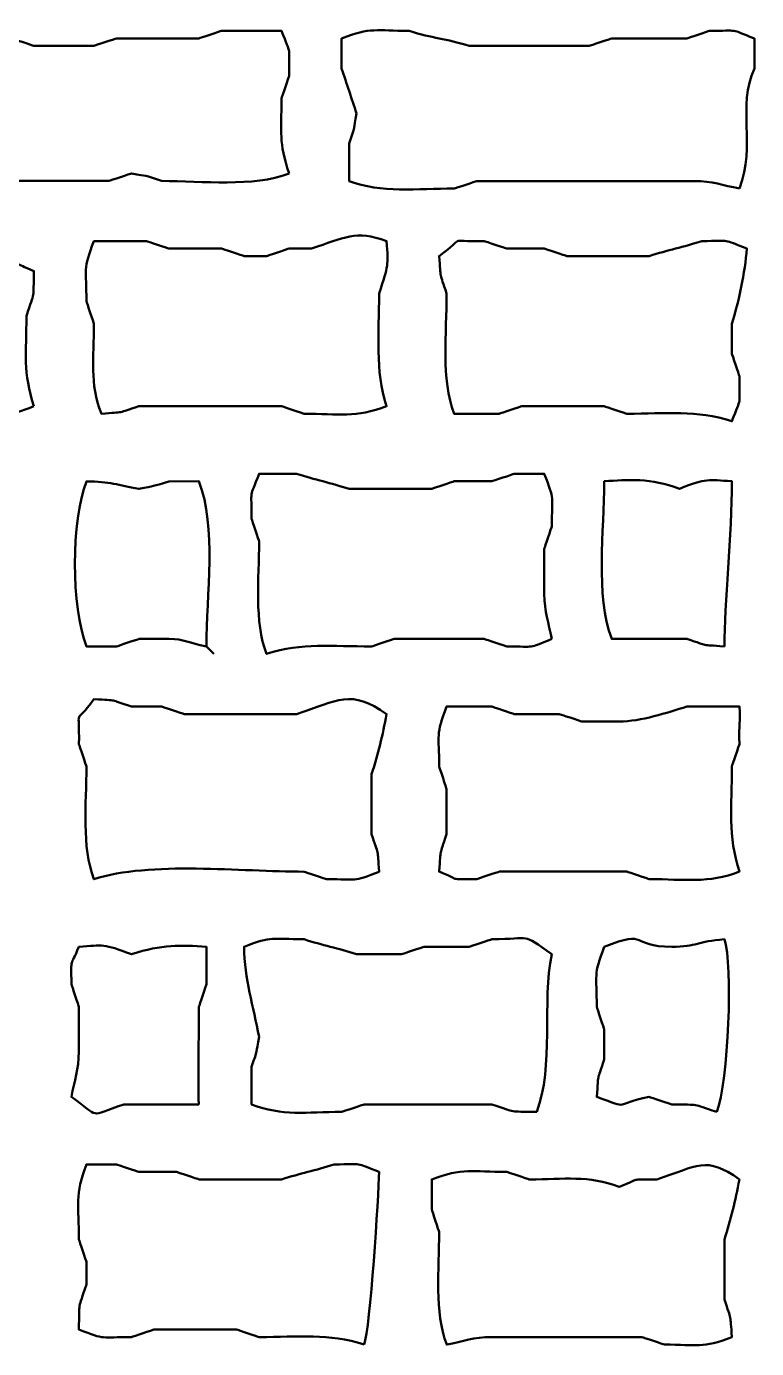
# Model space of a CAD drawing. Header units: centimetres. Extents: x -40.3 to 39, y -29.8 to 28.8.
# Drawn here: x 33.986 to 35.634, y -2.469 to 0.515 of the extents above; entities that cross this region are included whole.
import ezdxf

# ---------------------------------------------------------------- set-up
doc = ezdxf.new("R2010")
doc.units = ezdxf.units.CM
doc.header["$MEASUREMENT"] = 0
doc.layers.add('layer 1', color=7, linetype='Continuous')

msp = doc.modelspace()

# ---------------------------------------------------------------- linework, layer by layer
at = {"layer": 'layer 1', "color": 225, "lineweight": 50}
for points, knots in [([(34.57835, 0.18298), (34.49688, 0.15135), (34.38362, 0.16605), (34.29037, 0.16605), (34.29037, 0.16605), (34.24873, 0.18101), (34.26132, 0.17551), (34.22261, 0.18298), (34.22261, 0.18298), (34.2216, 0.18257), (34.17463, 0.16708), (34.17179, 0.16603), (34.17179, 0.16603), (34.17179, 0.16603), (33.86684, 0.16603), (33.86684, 0.16603), (33.86684, 0.16603), (33.86584, 0.16563), (33.81886, 0.15013), (33.816, 0.14911), (33.816, 0.14911), (33.72184, 0.14908), (33.73614, 0.13128), (33.66355, 0.18298), (33.66355, 0.18298), (33.66814, 0.24114), (33.66295, 0.21352), (33.6805, 0.26767), (33.6805, 0.26767), (33.6805, 0.26767), (33.6805, 0.31848), (33.6805, 0.31848), (33.6805, 0.31848), (33.6805, 0.38932), (33.6526, 0.40955), (33.64658, 0.4879), (33.64658, 0.4879), (33.71582, 0.51475), (33.75449, 0.50485), (33.83297, 0.50485), (33.83297, 0.50485), (33.83397, 0.50444), (33.88095, 0.48893), (33.88379, 0.48788), (33.88379, 0.48788), (33.88379, 0.48788), (33.95153, 0.4879), (33.95153, 0.4879), (33.95153, 0.4879), (33.95253, 0.4875), (33.99955, 0.47198), (34.00237, 0.47098), (34.00237, 0.47098), (34.00237, 0.47098), (34.13792, 0.47098), (34.13792, 0.47098), (34.13792, 0.47098), (34.13892, 0.47138), (34.18587, 0.48686), (34.18873, 0.48788), (34.18873, 0.48788), (34.18873, 0.48788), (34.37508, 0.48788), (34.37508, 0.48788), (34.37508, 0.48788), (34.37608, 0.48829), (34.42306, 0.50383), (34.4259, 0.50485), (34.4259, 0.50485), (34.4259, 0.50485), (34.56142, 0.50483), (34.56142, 0.50483), (34.56142, 0.50483), (34.58394, 0.44688), (34.57837, 0.47284), (34.57835, 0.40319), (34.57835, 0.40319), (34.57794, 0.40219), (34.56245, 0.35521), (34.56142, 0.35238), (34.56142, 0.35238), (34.56142, 0.27251), (34.5547, 0.25599), (34.57835, 0.18298)], [0, 0, 0, 0, 0.0454545, 0.0454545, 0.0454545, 0.0454545, 0.0909091, 0.0909091, 0.0909091, 0.0909091, 0.1363636, 0.1363636, 0.1363636, 0.1363636, 0.1818182, 0.1818182, 0.1818182, 0.1818182, 0.2272727, 0.2272727, 0.2272727, 0.2272727, 0.2727273, 0.2727273, 0.2727273, 0.2727273, 0.3181818, 0.3181818, 0.3181818, 0.3181818, 0.3636364, 0.3636364, 0.3636364, 0.3636364, 0.4090909, 0.4090909, 0.4090909, 0.4090909, 0.4545455, 0.4545455, 0.4545455, 0.4545455, 0.5, 0.5, 0.5, 0.5, 0.5454545, 0.5454545, 0.5454545, 0.5454545, 0.5909091, 0.5909091, 0.5909091, 0.5909091, 0.6363636, 0.6363636, 0.6363636, 0.6363636, 0.6818182, 0.6818182, 0.6818182, 0.6818182, 0.7272727, 0.7272727, 0.7272727, 0.7272727, 0.7727273, 0.7727273, 0.7727273, 0.7727273, 0.8181818, 0.8181818, 0.8181818, 0.8181818, 0.8636364, 0.8636364, 0.8636364, 0.8636364, 0.9090909, 0.9090909, 0.9090909, 0.9090909, 1, 1, 1, 1]), ([(35.59481, 0.14896), (35.55729, 0.15606), (35.53381, 0.1659), (35.49317, 0.16592), (35.49317, 0.16592), (35.49317, 0.16592), (35.23908, 0.16592), (35.23908, 0.16592), (35.23908, 0.16592), (35.23908, 0.16592), (35.00192, 0.1659), (35.00192, 0.1659), (35.00192, 0.1659), (35.00092, 0.1655), (34.95392, 0.15), (34.9511, 0.14896), (34.9511, 0.14896), (34.86765, 0.14898), (34.78542, 0.13818), (34.71392, 0.16592), (34.71392, 0.16592), (34.71392, 0.16592), (34.71392, 0.25061), (34.71392, 0.25061), (34.71392, 0.25061), (34.7289, 0.29223), (34.72337, 0.27966), (34.73087, 0.31838), (34.73087, 0.31838), (34.71913, 0.35229), (34.70869, 0.38608), (34.697, 0.42001), (34.697, 0.42001), (34.697, 0.42001), (34.697, 0.48775), (34.697, 0.48775), (34.697, 0.48775), (34.76371, 0.51366), (34.77436, 0.5047), (34.84947, 0.5047), (34.84947, 0.5047), (34.90208, 0.48763), (34.93239, 0.48788), (34.985, 0.47083), (34.985, 0.47083), (34.985, 0.47083), (35.05276, 0.47085), (35.05276, 0.47085), (35.05276, 0.47085), (35.05276, 0.47085), (35.25605, 0.47085), (35.25605, 0.47085), (35.25605, 0.47085), (35.25705, 0.47126), (35.30403, 0.48673), (35.30685, 0.48775), (35.30685, 0.48775), (35.30685, 0.48775), (35.47625, 0.48775), (35.47625, 0.48775), (35.47625, 0.48775), (35.47725, 0.48816), (35.52425, 0.5037), (35.52709, 0.50472), (35.52709, 0.50472), (35.59673, 0.5047), (35.57077, 0.51027), (35.62872, 0.48775), (35.62872, 0.48775), (35.62872, 0.48775), (35.62872, 0.42001), (35.62872, 0.42001), (35.62872, 0.42001), (35.58855, 0.33176), (35.63361, 0.24876), (35.59481, 0.14896)], [0, 0, 0, 0, 0.05, 0.05, 0.05, 0.05, 0.1, 0.1, 0.1, 0.1, 0.15, 0.15, 0.15, 0.15, 0.2, 0.2, 0.2, 0.2, 0.25, 0.25, 0.25, 0.25, 0.3, 0.3, 0.3, 0.3, 0.35, 0.35, 0.35, 0.35, 0.4, 0.4, 0.4, 0.4, 0.45, 0.45, 0.45, 0.45, 0.5, 0.5, 0.5, 0.5, 0.55, 0.55, 0.55, 0.55, 0.6, 0.6, 0.6, 0.6, 0.65, 0.65, 0.65, 0.65, 0.7, 0.7, 0.7, 0.7, 0.75, 0.75, 0.75, 0.75, 0.8, 0.8, 0.8, 0.8, 0.85, 0.85, 0.85, 0.85, 0.9, 0.9, 0.9, 0.9, 1, 1, 1, 1]), ([(34.78164, -0.08814), (34.78166, -0.18024), (34.77208, -0.26044), (34.79861, -0.34225), (34.79861, -0.34225), (34.72939, -0.3691), (34.69072, -0.3592), (34.61224, -0.3592), (34.61224, -0.3592), (34.61124, -0.35879), (34.56424, -0.34325), (34.56142, -0.34223), (34.56142, -0.34223), (34.56142, -0.34223), (34.37508, -0.34223), (34.37508, -0.34223), (34.37508, -0.34223), (34.37508, -0.34223), (34.29039, -0.34225), (34.29039, -0.34225), (34.29039, -0.34225), (34.29039, -0.34225), (34.23957, -0.34223), (34.23957, -0.34223), (34.23957, -0.34223), (34.18984, -0.35871), (34.20839, -0.35508), (34.15484, -0.3592), (34.15484, -0.3592), (34.12767, -0.28909), (34.13794, -0.23605), (34.13794, -0.15591), (34.13794, -0.15591), (34.13753, -0.1549), (34.12202, -0.10793), (34.12099, -0.10509), (34.12099, -0.10509), (34.12099, -0.03171), (34.11278, -0.03442), (34.13794, 0.03044), (34.13794, 0.03044), (34.13794, 0.03044), (34.25652, 0.03046), (34.25652, 0.03046), (34.25652, 0.03046), (34.25752, 0.03006), (34.30452, 0.01454), (34.30734, 0.01351), (34.30734, 0.01351), (34.30734, 0.01351), (34.42594, 0.01354), (34.42594, 0.01354), (34.42594, 0.01354), (34.42694, 0.01313), (34.47392, -0.00239), (34.47676, -0.00343), (34.47676, -0.00343), (34.47676, -0.00343), (34.52758, -0.00341), (34.52758, -0.00341), (34.52758, -0.00341), (34.52858, -0.00301), (34.57555, 0.01249), (34.57839, 0.01354), (34.57839, 0.01354), (34.57839, 0.01354), (34.62921, 0.01351), (34.62921, 0.01351), (34.62921, 0.01351), (34.70304, 0.03744), (34.72867, 0.05607), (34.79863, 0.03044), (34.79863, 0.03044), (34.8023, -0.02725), (34.80309, -0.02202), (34.78164, -0.08814)], [0, 0, 0, 0, 0.05, 0.05, 0.05, 0.05, 0.1, 0.1, 0.1, 0.1, 0.15, 0.15, 0.15, 0.15, 0.2, 0.2, 0.2, 0.2, 0.25, 0.25, 0.25, 0.25, 0.3, 0.3, 0.3, 0.3, 0.35, 0.35, 0.35, 0.35, 0.4, 0.4, 0.4, 0.4, 0.45, 0.45, 0.45, 0.45, 0.5, 0.5, 0.5, 0.5, 0.55, 0.55, 0.55, 0.55, 0.6, 0.6, 0.6, 0.6, 0.65, 0.65, 0.65, 0.65, 0.7, 0.7, 0.7, 0.7, 0.75, 0.75, 0.75, 0.75, 0.8, 0.8, 0.8, 0.8, 0.85, 0.85, 0.85, 0.85, 0.9, 0.9, 0.9, 0.9, 1, 1, 1, 1]), ([(35.57782, -0.15599), (35.57782, -0.15599), (35.57784, -0.22375), (35.57784, -0.22375), (35.57784, -0.22375), (35.57824, -0.22476), (35.59374, -0.27173), (35.59478, -0.27457), (35.59478, -0.27457), (35.59478, -0.34419), (35.60036, -0.31824), (35.57784, -0.37621), (35.57784, -0.37621), (35.49738, -0.3501), (35.43051, -0.35924), (35.34068, -0.35924), (35.34068, -0.35924), (35.33967, -0.35883), (35.2927, -0.34334), (35.28986, -0.34229), (35.28986, -0.34229), (35.28986, -0.34229), (35.10351, -0.34231), (35.10351, -0.34231), (35.10351, -0.34231), (35.10251, -0.34272), (35.05551, -0.35822), (35.0527, -0.35926), (35.0527, -0.35926), (35.0527, -0.35926), (34.95106, -0.35926), (34.95106, -0.35926), (34.95106, -0.35926), (34.92107, -0.282), (34.93411, -0.17693), (34.93411, -0.08821), (34.93411, -0.08821), (34.91764, -0.03848), (34.92129, -0.05705), (34.91717, -0.0035), (34.91717, -0.0035), (34.98235, 0.04295), (34.92784, 0.02839), (35.0188, 0.03038), (35.0188, 0.03038), (35.01981, 0.02997), (35.0668, 0.01445), (35.06962, 0.01345), (35.06962, 0.01345), (35.06962, 0.01345), (35.15433, 0.01343), (35.15433, 0.01343), (35.15433, 0.01343), (35.15533, 0.01302), (35.20229, -0.00249), (35.20515, -0.0035), (35.20515, -0.0035), (35.20515, -0.0035), (35.32373, -0.0035), (35.32373, -0.0035), (35.32373, -0.0035), (35.32373, -0.0035), (35.34068, -0.0035), (35.34068, -0.0035), (35.34068, -0.0035), (35.34068, -0.0035), (35.39149, -0.0035), (35.39149, -0.0035), (35.39149, -0.0035), (35.43365, 0.01014), (35.46792, 0.01669), (35.5101, 0.03038), (35.5101, 0.03038), (35.57972, 0.03038), (35.55379, 0.03592), (35.61173, 0.01343), (35.61173, 0.01343), (35.60765, -0.03957), (35.59348, -0.10776), (35.57782, -0.15599)], [0, 0, 0, 0, 0.047619, 0.047619, 0.047619, 0.047619, 0.0952381, 0.0952381, 0.0952381, 0.0952381, 0.1428571, 0.1428571, 0.1428571, 0.1428571, 0.1904762, 0.1904762, 0.1904762, 0.1904762, 0.2380952, 0.2380952, 0.2380952, 0.2380952, 0.2857143, 0.2857143, 0.2857143, 0.2857143, 0.3333333, 0.3333333, 0.3333333, 0.3333333, 0.3809524, 0.3809524, 0.3809524, 0.3809524, 0.4285714, 0.4285714, 0.4285714, 0.4285714, 0.4761905, 0.4761905, 0.4761905, 0.4761905, 0.5238095, 0.5238095, 0.5238095, 0.5238095, 0.5714286, 0.5714286, 0.5714286, 0.5714286, 0.6190476, 0.6190476, 0.6190476, 0.6190476, 0.6666667, 0.6666667, 0.6666667, 0.6666667, 0.7142857, 0.7142857, 0.7142857, 0.7142857, 0.7619048, 0.7619048, 0.7619048, 0.7619048, 0.8095238, 0.8095238, 0.8095238, 0.8095238, 0.8571429, 0.8571429, 0.8571429, 0.8571429, 0.9047619, 0.9047619, 0.9047619, 0.9047619, 1, 1, 1, 1]), ([(34.0025, -0.34227), (33.94032, -0.36643), (33.95548, -0.35922), (33.88392, -0.3592), (33.88392, -0.3592), (33.88291, -0.35879), (33.83592, -0.3433), (33.8331, -0.34227), (33.8331, -0.34227), (33.8331, -0.34227), (33.73146, -0.34225), (33.73146, -0.34225), (33.73146, -0.34225), (33.67418, -0.34225), (33.67429, -0.35448), (33.61286, -0.3592), (33.61286, -0.3592), (33.58012, -0.27494), (33.58014, -0.10464), (33.61286, -0.02038), (33.61286, -0.02038), (33.61286, -0.02038), (33.69755, -0.0204), (33.69755, -0.0204), (33.69755, -0.0204), (33.69855, -0.02081), (33.74553, -0.03628), (33.74837, -0.0373), (33.74837, -0.0373), (33.74837, -0.0373), (33.79918, -0.0373), (33.79918, -0.0373), (33.79918, -0.0373), (33.79918, -0.0373), (33.86695, -0.03732), (33.86695, -0.03732), (33.86695, -0.03732), (33.86795, -0.03692), (33.91493, -0.02142), (33.91774, -0.02038), (33.91774, -0.02038), (33.98585, -0.0204), (33.95127, -0.01743), (34.00248, -0.03732), (34.00248, -0.03732), (34.00107, -0.10391), (34.00493, -0.07914), (33.98555, -0.13896), (33.98555, -0.13896), (33.98555, -0.22403), (33.97744, -0.26503), (34.0025, -0.34227)], [0, 0, 0, 0, 0.0714286, 0.0714286, 0.0714286, 0.0714286, 0.1428571, 0.1428571, 0.1428571, 0.1428571, 0.2142857, 0.2142857, 0.2142857, 0.2142857, 0.2857143, 0.2857143, 0.2857143, 0.2857143, 0.3571429, 0.3571429, 0.3571429, 0.3571429, 0.4285714, 0.4285714, 0.4285714, 0.4285714, 0.5, 0.5, 0.5, 0.5, 0.5714286, 0.5714286, 0.5714286, 0.5714286, 0.6428571, 0.6428571, 0.6428571, 0.6428571, 0.7142857, 0.7142857, 0.7142857, 0.7142857, 0.7857143, 0.7857143, 0.7857143, 0.7857143, 0.8571429, 0.8571429, 0.8571429, 0.8571429, 1, 1, 1, 1]), ([(35.17143, -0.8675), (35.11348, -0.89), (35.13943, -0.88445), (35.06979, -0.88445), (35.06979, -0.88445), (35.06879, -0.88404), (35.02179, -0.8685), (35.01897, -0.8675), (35.01897, -0.8675), (35.01897, -0.8675), (34.96816, -0.86748), (34.96816, -0.86748), (34.96816, -0.86748), (34.96816, -0.86748), (34.81568, -0.86748), (34.81568, -0.86748), (34.81568, -0.86748), (34.81468, -0.86788), (34.7677, -0.88342), (34.76484, -0.88442), (34.76484, -0.88442), (34.67503, -0.88442), (34.60814, -0.87529), (34.5277, -0.90137), (34.5277, -0.90137), (34.49936, -0.82831), (34.51074, -0.7314), (34.51076, -0.64724), (34.51076, -0.64724), (34.51035, -0.64624), (34.49484, -0.59926), (34.49383, -0.59642), (34.49383, -0.59642), (34.49383, -0.5268), (34.48826, -0.55276), (34.51076, -0.49479), (34.51076, -0.49479), (34.51076, -0.49479), (34.59547, -0.49481), (34.59547, -0.49481), (34.59547, -0.49481), (34.6376, -0.50847), (34.6719, -0.515), (34.71405, -0.5287), (34.71405, -0.5287), (34.71405, -0.5287), (34.76487, -0.5287), (34.76487, -0.5287), (34.76487, -0.5287), (34.76487, -0.5287), (34.78181, -0.5287), (34.78181, -0.5287), (34.78181, -0.5287), (34.78181, -0.5287), (34.90041, -0.5287), (34.90041, -0.5287), (34.90041, -0.5287), (34.90142, -0.5283), (34.94839, -0.51276), (34.95123, -0.51176), (34.95123, -0.51176), (34.95123, -0.51176), (35.03592, -0.51176), (35.03592, -0.51176), (35.03592, -0.51176), (35.03692, -0.51135), (35.0839, -0.49581), (35.08674, -0.49481), (35.08674, -0.49481), (35.08674, -0.49481), (35.1545, -0.49479), (35.1545, -0.49479), (35.1545, -0.49479), (35.17864, -0.55698), (35.17143, -0.54181), (35.17141, -0.61339), (35.17141, -0.61339), (35.171, -0.61439), (35.15553, -0.66139), (35.1545, -0.66421), (35.1545, -0.66421), (35.1545, -0.66421), (35.15448, -0.76584), (35.15448, -0.76584), (35.15448, -0.76584), (35.1545, -0.80648), (35.16434, -0.82998), (35.17143, -0.8675)], [0, 0, 0, 0, 0.0434783, 0.0434783, 0.0434783, 0.0434783, 0.0869565, 0.0869565, 0.0869565, 0.0869565, 0.1304348, 0.1304348, 0.1304348, 0.1304348, 0.173913, 0.173913, 0.173913, 0.173913, 0.2173913, 0.2173913, 0.2173913, 0.2173913, 0.2608696, 0.2608696, 0.2608696, 0.2608696, 0.3043478, 0.3043478, 0.3043478, 0.3043478, 0.3478261, 0.3478261, 0.3478261, 0.3478261, 0.3913043, 0.3913043, 0.3913043, 0.3913043, 0.4347826, 0.4347826, 0.4347826, 0.4347826, 0.4782609, 0.4782609, 0.4782609, 0.4782609, 0.5217391, 0.5217391, 0.5217391, 0.5217391, 0.5652174, 0.5652174, 0.5652174, 0.5652174, 0.6086957, 0.6086957, 0.6086957, 0.6086957, 0.6521739, 0.6521739, 0.6521739, 0.6521739, 0.6956522, 0.6956522, 0.6956522, 0.6956522, 0.7391304, 0.7391304, 0.7391304, 0.7391304, 0.7826087, 0.7826087, 0.7826087, 0.7826087, 0.826087, 0.826087, 0.826087, 0.826087, 0.8695652, 0.8695652, 0.8695652, 0.8695652, 0.9130435, 0.9130435, 0.9130435, 0.9130435, 1, 1, 1, 1]), ([(35.561, -0.88432), (35.50282, -0.87975), (35.53046, -0.88492), (35.47629, -0.86739), (35.47629, -0.86739), (35.47629, -0.86739), (35.30689, -0.86737), (35.30689, -0.86737), (35.30689, -0.86737), (35.26875, -0.76911), (35.28994, -0.62314), (35.28994, -0.51161), (35.28994, -0.51161), (35.34317, -0.50821), (35.39497, -0.50356), (35.45936, -0.52855), (35.45936, -0.52855), (35.52245, -0.50407), (35.52275, -0.50811), (35.57795, -0.51163), (35.57795, -0.51163), (35.57795, -0.63087), (35.56102, -0.79035), (35.561, -0.88432)], [0, 0, 0, 0, 0.1428571, 0.1428571, 0.1428571, 0.1428571, 0.2857143, 0.2857143, 0.2857143, 0.2857143, 0.4285714, 0.4285714, 0.4285714, 0.4285714, 0.5714286, 0.5714286, 0.5714286, 0.5714286, 0.7142857, 0.7142857, 0.7142857, 0.7142857, 1, 1, 1, 1]), ([(34.39207, -0.88451), (34.35034, -0.87644), (34.34319, -0.86756), (34.30736, -0.86754), (34.30736, -0.86754), (34.30736, -0.86754), (34.23962, -0.86756), (34.23962, -0.86756), (34.23962, -0.86756), (34.23861, -0.86797), (34.19162, -0.88346), (34.1888, -0.88449), (34.1888, -0.88449), (34.1888, -0.88449), (34.12104, -0.88451), (34.12104, -0.88451), (34.12104, -0.88451), (34.0862, -0.79472), (34.0862, -0.60155), (34.12101, -0.5118), (34.12101, -0.5118), (34.17384, -0.51299), (34.19192, -0.51972), (34.23962, -0.52874), (34.23962, -0.52874), (34.27601, -0.52108), (34.26873, -0.5246), (34.30736, -0.5118), (34.30736, -0.5118), (34.30736, -0.5118), (34.37512, -0.51178), (34.37512, -0.51178), (34.37512, -0.51178), (34.41491, -0.61422), (34.39207, -0.7684), (34.39207, -0.88451), (34.39207, -0.88451), (34.39207, -0.88451), (34.40899, -0.90143), (34.40899, -0.90143)], [0, 0, 0, 0, 0.0909091, 0.0909091, 0.0909091, 0.0909091, 0.1818182, 0.1818182, 0.1818182, 0.1818182, 0.2727273, 0.2727273, 0.2727273, 0.2727273, 0.3636364, 0.3636364, 0.3636364, 0.3636364, 0.4545455, 0.4545455, 0.4545455, 0.4545455, 0.5454545, 0.5454545, 0.5454545, 0.5454545, 0.6363636, 0.6363636, 0.6363636, 0.6363636, 0.7272727, 0.7272727, 0.7272727, 0.7272727, 0.8181818, 0.8181818, 0.8181818, 0.8181818, 1, 1, 1, 1]), ([(34.76484, -1.17245), (34.76484, -1.17245), (34.76484, -1.22326), (34.76484, -1.22326), (34.76484, -1.22326), (34.76484, -1.22326), (34.76484, -1.25714), (34.76484, -1.25714), (34.76484, -1.25714), (34.76484, -1.25714), (34.76484, -1.30795), (34.76484, -1.30795), (34.76484, -1.30795), (34.78132, -1.35768), (34.77769, -1.33914), (34.78179, -1.39266), (34.78179, -1.39266), (34.7196, -1.4168), (34.73477, -1.40959), (34.66319, -1.40961), (34.66319, -1.40961), (34.66218, -1.4092), (34.61521, -1.39369), (34.61237, -1.39266), (34.61237, -1.39266), (34.46954, -1.39268), (34.26457, -1.36857), (34.13805, -1.40959), (34.13805, -1.40959), (34.10966, -1.33653), (34.1211, -1.23963), (34.1211, -1.15548), (34.1211, -1.15548), (34.12069, -1.15448), (34.10518, -1.1075), (34.10415, -1.10466), (34.10415, -1.10466), (34.10616, -1.01368), (34.09158, -1.06821), (34.13805, -1.00303), (34.13805, -1.00303), (34.1962, -1.00762), (34.16857, -1.00243), (34.22273, -1.01999), (34.22273, -1.01999), (34.22273, -1.01999), (34.2905, -1.01997), (34.2905, -1.01997), (34.2905, -1.01997), (34.2915, -1.02038), (34.33846, -1.03592), (34.34132, -1.03692), (34.34132, -1.03692), (34.34132, -1.03692), (34.44295, -1.03692), (34.44295, -1.03692), (34.44295, -1.03692), (34.44295, -1.03692), (34.54459, -1.03694), (34.54459, -1.03694), (34.54459, -1.03694), (34.54459, -1.03694), (34.59538, -1.03692), (34.59538, -1.03692), (34.59538, -1.03692), (34.68955, -1.0064), (34.7178, -0.97932), (34.79867, -1.03692), (34.79867, -1.03692), (34.78956, -1.08526), (34.77963, -1.12671), (34.76484, -1.17245)], [0, 0, 0, 0, 0.0526316, 0.0526316, 0.0526316, 0.0526316, 0.1052632, 0.1052632, 0.1052632, 0.1052632, 0.1578947, 0.1578947, 0.1578947, 0.1578947, 0.2105263, 0.2105263, 0.2105263, 0.2105263, 0.2631579, 0.2631579, 0.2631579, 0.2631579, 0.3157895, 0.3157895, 0.3157895, 0.3157895, 0.3684211, 0.3684211, 0.3684211, 0.3684211, 0.4210526, 0.4210526, 0.4210526, 0.4210526, 0.4736842, 0.4736842, 0.4736842, 0.4736842, 0.5263158, 0.5263158, 0.5263158, 0.5263158, 0.5789474, 0.5789474, 0.5789474, 0.5789474, 0.6315789, 0.6315789, 0.6315789, 0.6315789, 0.6842105, 0.6842105, 0.6842105, 0.6842105, 0.7368421, 0.7368421, 0.7368421, 0.7368421, 0.7894737, 0.7894737, 0.7894737, 0.7894737, 0.8421053, 0.8421053, 0.8421053, 0.8421053, 0.8947368, 0.8947368, 0.8947368, 0.8947368, 1, 1, 1, 1]), ([(35.59481, -1.1046), (35.5944, -1.1056), (35.57888, -1.15262), (35.57786, -1.15542), (35.57786, -1.15542), (35.57784, -1.24525), (35.56875, -1.31214), (35.59481, -1.39262), (35.59481, -1.39262), (35.52472, -1.41981), (35.47166, -1.40955), (35.39149, -1.40952), (35.39149, -1.40952), (35.39049, -1.40912), (35.34354, -1.39365), (35.3407, -1.39262), (35.3407, -1.39262), (35.3407, -1.39262), (35.13738, -1.39262), (35.13738, -1.39262), (35.13738, -1.39262), (35.13738, -1.39262), (35.0527, -1.3926), (35.0527, -1.3926), (35.0527, -1.3926), (35.05169, -1.393), (35.00472, -1.40852), (35.0019, -1.40955), (35.0019, -1.40955), (34.93382, -1.40952), (34.96839, -1.41249), (34.91719, -1.3926), (34.91719, -1.3926), (34.92176, -1.33442), (34.91659, -1.36206), (34.93414, -1.30789), (34.93414, -1.30789), (34.93414, -1.30789), (34.93414, -1.20625), (34.93414, -1.20625), (34.93414, -1.20625), (34.93373, -1.20525), (34.91821, -1.15828), (34.91719, -1.15544), (34.91719, -1.15544), (34.91719, -1.08208), (34.90897, -1.08477), (34.93414, -1.01991), (34.93414, -1.01991), (34.93414, -1.01991), (35.03577, -1.01993), (35.03577, -1.01993), (35.03577, -1.01993), (35.03677, -1.02034), (35.08375, -1.03583), (35.08659, -1.03686), (35.08659, -1.03686), (35.08659, -1.03686), (35.18822, -1.03688), (35.18822, -1.03688), (35.18822, -1.03688), (35.18923, -1.03728), (35.2362, -1.05276), (35.23904, -1.05378), (35.23904, -1.05378), (35.23904, -1.05378), (35.32373, -1.0538), (35.32373, -1.0538), (35.32373, -1.0538), (35.37147, -1.05378), (35.43305, -1.03389), (35.4762, -1.01993), (35.4762, -1.01993), (35.4762, -1.01993), (35.59481, -1.01991), (35.59481, -1.01991), (35.59481, -1.01991), (35.59732, -1.05841), (35.59361, -1.05668), (35.59481, -1.1046)], [0, 0, 0, 0, 0.047619, 0.047619, 0.047619, 0.047619, 0.0952381, 0.0952381, 0.0952381, 0.0952381, 0.1428571, 0.1428571, 0.1428571, 0.1428571, 0.1904762, 0.1904762, 0.1904762, 0.1904762, 0.2380952, 0.2380952, 0.2380952, 0.2380952, 0.2857143, 0.2857143, 0.2857143, 0.2857143, 0.3333333, 0.3333333, 0.3333333, 0.3333333, 0.3809524, 0.3809524, 0.3809524, 0.3809524, 0.4285714, 0.4285714, 0.4285714, 0.4285714, 0.4761905, 0.4761905, 0.4761905, 0.4761905, 0.5238095, 0.5238095, 0.5238095, 0.5238095, 0.5714286, 0.5714286, 0.5714286, 0.5714286, 0.6190476, 0.6190476, 0.6190476, 0.6190476, 0.6666667, 0.6666667, 0.6666667, 0.6666667, 0.7142857, 0.7142857, 0.7142857, 0.7142857, 0.7619048, 0.7619048, 0.7619048, 0.7619048, 0.8095238, 0.8095238, 0.8095238, 0.8095238, 0.8571429, 0.8571429, 0.8571429, 0.8571429, 0.9047619, 0.9047619, 0.9047619, 0.9047619, 1, 1, 1, 1]), ([(35.13741, -1.93477), (35.07079, -1.93336), (35.09557, -1.93725), (35.03577, -1.91783), (35.03577, -1.91783), (35.03577, -1.91783), (34.96801, -1.91785), (34.96801, -1.91785), (34.96801, -1.91785), (34.96801, -1.91785), (34.95108, -1.91785), (34.95108, -1.91785), (34.95108, -1.91785), (34.95108, -1.91785), (34.74779, -1.91785), (34.74779, -1.91785), (34.74779, -1.91785), (34.74679, -1.91825), (34.69979, -1.93377), (34.69697, -1.93477), (34.69697, -1.93477), (34.61683, -1.93479), (34.56377, -1.94506), (34.49368, -1.91785), (34.49368, -1.91785), (34.49368, -1.91785), (34.49368, -1.83316), (34.49368, -1.83316), (34.49368, -1.83316), (34.50862, -1.79152), (34.50314, -1.80409), (34.51061, -1.7654), (34.51061, -1.7654), (34.49772, -1.6971), (34.47829, -1.63431), (34.47674, -1.5621), (34.47674, -1.5621), (34.54158, -1.53692), (34.53891, -1.54518), (34.61226, -1.54516), (34.61226, -1.54516), (34.65442, -1.55884), (34.68869, -1.56537), (34.73087, -1.57903), (34.73087, -1.57903), (34.73087, -1.57903), (34.8325, -1.57905), (34.8325, -1.57905), (34.8325, -1.57905), (34.8335, -1.57865), (34.88048, -1.56313), (34.88332, -1.56208), (34.88332, -1.56208), (34.88332, -1.56208), (34.98495, -1.5621), (34.98495, -1.5621), (34.98495, -1.5621), (34.98596, -1.5617), (35.03293, -1.54618), (35.03575, -1.54516), (35.03575, -1.54516), (35.12895, -1.54518), (35.10057, -1.52868), (35.1713, -1.57903), (35.1713, -1.57903), (35.14891, -1.68577), (35.17689, -1.8331), (35.13741, -1.93477)], [0, 0, 0, 0, 0.0555556, 0.0555556, 0.0555556, 0.0555556, 0.1111111, 0.1111111, 0.1111111, 0.1111111, 0.1666667, 0.1666667, 0.1666667, 0.1666667, 0.2222222, 0.2222222, 0.2222222, 0.2222222, 0.2777778, 0.2777778, 0.2777778, 0.2777778, 0.3333333, 0.3333333, 0.3333333, 0.3333333, 0.3888889, 0.3888889, 0.3888889, 0.3888889, 0.4444444, 0.4444444, 0.4444444, 0.4444444, 0.5, 0.5, 0.5, 0.5, 0.5555556, 0.5555556, 0.5555556, 0.5555556, 0.6111111, 0.6111111, 0.6111111, 0.6111111, 0.6666667, 0.6666667, 0.6666667, 0.6666667, 0.7222222, 0.7222222, 0.7222222, 0.7222222, 0.7777778, 0.7777778, 0.7777778, 0.7777778, 0.8333333, 0.8333333, 0.8333333, 0.8333333, 0.8888889, 0.8888889, 0.8888889, 0.8888889, 1, 1, 1, 1]), ([(35.54399, -1.93477), (35.48416, -1.91537), (35.50894, -1.91926), (35.44235, -1.91783), (35.44235, -1.91783), (35.44135, -1.91742), (35.39437, -1.90191), (35.39151, -1.9009), (35.39151, -1.9009), (35.3052, -1.91721), (35.35404, -1.93059), (35.27293, -1.9009), (35.27293, -1.9009), (35.2775, -1.84272), (35.27234, -1.87036), (35.28988, -1.81619), (35.28988, -1.81619), (35.28988, -1.81619), (35.28988, -1.74845), (35.28988, -1.74845), (35.28988, -1.74845), (35.28947, -1.74745), (35.27396, -1.70045), (35.27293, -1.69763), (35.27293, -1.69763), (35.27291, -1.62428), (35.26472, -1.62694), (35.28986, -1.56208), (35.28986, -1.56208), (35.39312, -1.522), (35.34558, -1.56206), (35.44235, -1.56208), (35.44235, -1.56208), (35.49964, -1.56208), (35.49953, -1.54985), (35.56096, -1.54514), (35.56096, -1.54514), (35.58108, -1.6001), (35.56979, -1.86831), (35.54399, -1.93477)], [0, 0, 0, 0, 0.0909091, 0.0909091, 0.0909091, 0.0909091, 0.1818182, 0.1818182, 0.1818182, 0.1818182, 0.2727273, 0.2727273, 0.2727273, 0.2727273, 0.3636364, 0.3636364, 0.3636364, 0.3636364, 0.4545455, 0.4545455, 0.4545455, 0.4545455, 0.5454545, 0.5454545, 0.5454545, 0.5454545, 0.6363636, 0.6363636, 0.6363636, 0.6363636, 0.7272727, 0.7272727, 0.7272727, 0.7272727, 0.8181818, 0.8181818, 0.8181818, 0.8181818, 1, 1, 1, 1]), ([(34.37506, -1.91776), (34.37506, -1.91776), (34.20564, -1.91776), (34.20564, -1.91776), (34.20564, -1.91776), (34.12131, -1.94512), (34.15585, -1.94982), (34.08706, -1.90084), (34.08706, -1.90084), (34.09414, -1.86327), (34.10396, -1.83982), (34.10398, -1.7992), (34.10398, -1.7992), (34.10398, -1.7992), (34.10396, -1.78226), (34.10396, -1.78226), (34.10396, -1.78226), (34.10396, -1.78226), (34.10398, -1.69757), (34.10398, -1.69757), (34.10398, -1.69757), (34.10358, -1.69657), (34.08808, -1.64957), (34.08706, -1.64675), (34.08706, -1.64675), (34.08706, -1.57867), (34.08411, -1.61326), (34.10398, -1.56204), (34.10398, -1.56204), (34.1592, -1.55854), (34.1595, -1.55453), (34.22258, -1.57899), (34.22258, -1.57899), (34.29208, -1.55647), (34.33406, -1.55835), (34.392, -1.56204), (34.392, -1.56204), (34.392, -1.56204), (34.39198, -1.64675), (34.39198, -1.64675), (34.39198, -1.64675), (34.39158, -1.64775), (34.37608, -1.69473), (34.37506, -1.69757), (34.37506, -1.69757), (34.37506, -1.73645), (34.37235, -1.91268), (34.37506, -1.91776)], [0, 0, 0, 0, 0.0769231, 0.0769231, 0.0769231, 0.0769231, 0.1538462, 0.1538462, 0.1538462, 0.1538462, 0.2307692, 0.2307692, 0.2307692, 0.2307692, 0.3076923, 0.3076923, 0.3076923, 0.3076923, 0.3846154, 0.3846154, 0.3846154, 0.3846154, 0.4615385, 0.4615385, 0.4615385, 0.4615385, 0.5384615, 0.5384615, 0.5384615, 0.5384615, 0.6153846, 0.6153846, 0.6153846, 0.6153846, 0.6923077, 0.6923077, 0.6923077, 0.6923077, 0.7692308, 0.7692308, 0.7692308, 0.7692308, 0.8461538, 0.8461538, 0.8461538, 0.8461538, 1, 1, 1, 1]), ([(34.74783, -2.45981), (34.66739, -2.43371), (34.60048, -2.44284), (34.51063, -2.44284), (34.51063, -2.44284), (34.50963, -2.44244), (34.46267, -2.42694), (34.45983, -2.42589), (34.45983, -2.42589), (34.45983, -2.42589), (34.27347, -2.42592), (34.27347, -2.42592), (34.27347, -2.42592), (34.27246, -2.42632), (34.22551, -2.44182), (34.22267, -2.44286), (34.22267, -2.44286), (34.15113, -2.44284), (34.16626, -2.45006), (34.10407, -2.42592), (34.10407, -2.42592), (34.10548, -2.35928), (34.10161, -2.38408), (34.12101, -2.32428), (34.12101, -2.32428), (34.12101, -2.32428), (34.12101, -2.27346), (34.12101, -2.27346), (34.12101, -2.27346), (34.12061, -2.27246), (34.10509, -2.22549), (34.10407, -2.22265), (34.10407, -2.22265), (34.10407, -2.14588), (34.09459, -2.12133), (34.12101, -2.05325), (34.12101, -2.05325), (34.12101, -2.05325), (34.18878, -2.05323), (34.18878, -2.05323), (34.18878, -2.05323), (34.18978, -2.05363), (34.23676, -2.06915), (34.2396, -2.07015), (34.2396, -2.07015), (34.2396, -2.07015), (34.32428, -2.07017), (34.32428, -2.07017), (34.32428, -2.07017), (34.32529, -2.07058), (34.37226, -2.08609), (34.3751, -2.0871), (34.3751, -2.0871), (34.3751, -2.0871), (34.4937, -2.0871), (34.4937, -2.0871), (34.4937, -2.0871), (34.4937, -2.0871), (34.51063, -2.0871), (34.51063, -2.0871), (34.51063, -2.0871), (34.51063, -2.0871), (34.56145, -2.0871), (34.56145, -2.0871), (34.56145, -2.0871), (34.6036, -2.07346), (34.63788, -2.06691), (34.68005, -2.05323), (34.68005, -2.05323), (34.74969, -2.05323), (34.72372, -2.04768), (34.78168, -2.07017), (34.78168, -2.07017), (34.78049, -2.12336), (34.76145, -2.42466), (34.74783, -2.45981)], [0, 0, 0, 0, 0.05, 0.05, 0.05, 0.05, 0.1, 0.1, 0.1, 0.1, 0.15, 0.15, 0.15, 0.15, 0.2, 0.2, 0.2, 0.2, 0.25, 0.25, 0.25, 0.25, 0.3, 0.3, 0.3, 0.3, 0.35, 0.35, 0.35, 0.35, 0.4, 0.4, 0.4, 0.4, 0.45, 0.45, 0.45, 0.45, 0.5, 0.5, 0.5, 0.5, 0.55, 0.55, 0.55, 0.55, 0.6, 0.6, 0.6, 0.6, 0.65, 0.65, 0.65, 0.65, 0.7, 0.7, 0.7, 0.7, 0.75, 0.75, 0.75, 0.75, 0.8, 0.8, 0.8, 0.8, 0.85, 0.85, 0.85, 0.85, 0.9, 0.9, 0.9, 0.9, 1, 1, 1, 1]), ([(35.561, -2.22271), (35.561, -2.22271), (35.56102, -2.27353), (35.56102, -2.27353), (35.56102, -2.27353), (35.56102, -2.27353), (35.56102, -2.30742), (35.56102, -2.30742), (35.56102, -2.30742), (35.56102, -2.30742), (35.56102, -2.35824), (35.56102, -2.35824), (35.56102, -2.35824), (35.5775, -2.40797), (35.57385, -2.38938), (35.57795, -2.44291), (35.57795, -2.44291), (35.51123, -2.46882), (35.50058, -2.45985), (35.42547, -2.45985), (35.42547, -2.45985), (35.42447, -2.45945), (35.37749, -2.44393), (35.37465, -2.44293), (35.37465, -2.44293), (35.37465, -2.44293), (35.22218, -2.44293), (35.22218, -2.44293), (35.22218, -2.44293), (35.22218, -2.44293), (35.03584, -2.44293), (35.03584, -2.44293), (35.03584, -2.44293), (34.9952, -2.44293), (34.97172, -2.45274), (34.9342, -2.45985), (34.9342, -2.45985), (34.90586, -2.38677), (34.91725, -2.2899), (34.91725, -2.20576), (34.91725, -2.20576), (34.91685, -2.20476), (34.90135, -2.15776), (34.90033, -2.15495), (34.90033, -2.15495), (34.90033, -2.15495), (34.90033, -2.08718), (34.90033, -2.08718), (34.90033, -2.08718), (34.96841, -2.06072), (34.99296, -2.07022), (35.06973, -2.07024), (35.06973, -2.07024), (35.07073, -2.07064), (35.11773, -2.08614), (35.12055, -2.08718), (35.12055, -2.08718), (35.20069, -2.08716), (35.25375, -2.0769), (35.32384, -2.10411), (35.32384, -2.10411), (35.37794, -2.08264), (35.34001, -2.08866), (35.40855, -2.08718), (35.40855, -2.08718), (35.50173, -2.05694), (35.51851, -2.03274), (35.59489, -2.08718), (35.59489, -2.08718), (35.58576, -2.13555), (35.57585, -2.17697), (35.561, -2.22271)], [0, 0, 0, 0, 0.0526316, 0.0526316, 0.0526316, 0.0526316, 0.1052632, 0.1052632, 0.1052632, 0.1052632, 0.1578947, 0.1578947, 0.1578947, 0.1578947, 0.2105263, 0.2105263, 0.2105263, 0.2105263, 0.2631579, 0.2631579, 0.2631579, 0.2631579, 0.3157895, 0.3157895, 0.3157895, 0.3157895, 0.3684211, 0.3684211, 0.3684211, 0.3684211, 0.4210526, 0.4210526, 0.4210526, 0.4210526, 0.4736842, 0.4736842, 0.4736842, 0.4736842, 0.5263158, 0.5263158, 0.5263158, 0.5263158, 0.5789474, 0.5789474, 0.5789474, 0.5789474, 0.6315789, 0.6315789, 0.6315789, 0.6315789, 0.6842105, 0.6842105, 0.6842105, 0.6842105, 0.7368421, 0.7368421, 0.7368421, 0.7368421, 0.7894737, 0.7894737, 0.7894737, 0.7894737, 0.8421053, 0.8421053, 0.8421053, 0.8421053, 0.8947368, 0.8947368, 0.8947368, 0.8947368, 1, 1, 1, 1])]:
    msp.add_open_spline(points, degree=3, knots=knots, dxfattribs=at)

doc.saveas('drawing.dxf')
